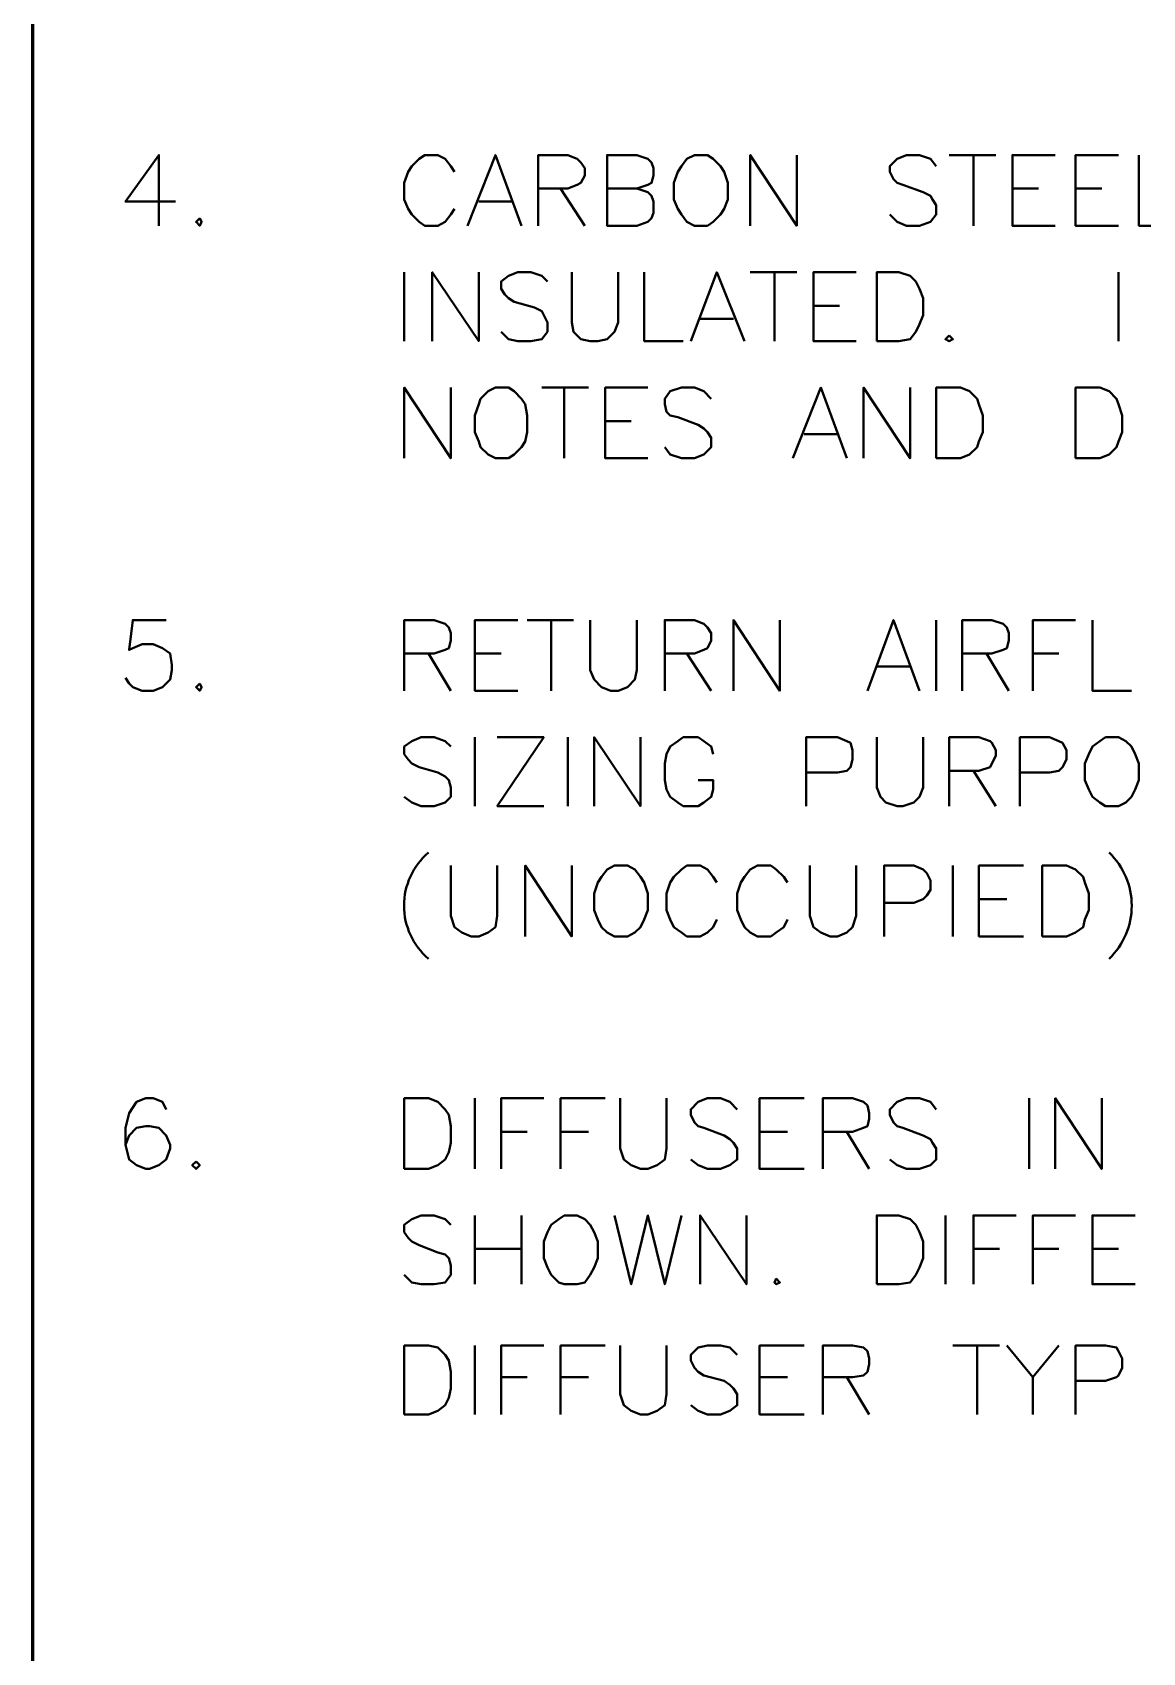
# Model space of a CAD drawing. Header units: inches. Extents: x 5 to 516, y -193 to 129.
# Drawn here: x 357.09 to 363.06, y -173.1 to -164.39 of the extents above; entities that cross this region are included whole.
import ezdxf

# ---------------------------------------------------------------- set-up
doc = ezdxf.new("R2010")
doc.units = ezdxf.units.IN
doc.header["$MEASUREMENT"] = 0
doc.layers.add('PDF10_Geometry', color=7, linetype='Continuous')

msp = doc.modelspace()

# ---------------------------------------------------------------- linework, layer by layer
at = {"layer": 'PDF10_Geometry', "lineweight": 60}
msp.add_lwpolyline([(492.0841215, -99.6385468), (357.0896039, -99.6385468), (357.0896039, -189.6248923), (492.0841215, -189.6248923)], dxfattribs=at)
at = {"layer": 'PDF10_Geometry', "lineweight": 40}
for points in [[(357.7695763, -165.4258717), (357.7695763, -165.0458871), (357.5895836, -165.295877), (357.8595726, -165.295877)], [(359.3595015, -165.1358835), (359.3395023, -165.1058847), (359.3095036, -165.0658863), (359.2695052, -165.0458871), (359.199508, -165.0458871), (359.1695092, -165.0658863), (359.1295109, -165.1058847), (359.1095117, -165.1358835), (359.0895125, -165.195881), (359.0895125, -165.2858774), (359.1095117, -165.3358754), (359.1295109, -165.3658741), (359.1695092, -165.4058725), (359.199508, -165.4258717), (359.2695052, -165.4258717), (359.3095036, -165.4058725), (359.3395023, -165.3658741), (359.3595015, -165.3358754)], [(359.4295021, -165.4258717), (359.579496, -165.0458871), (359.7194903, -165.4258717)], [(359.8094934, -165.4258717), (359.8094934, -165.0458871), (359.9694869, -165.0458871), (360.0194849, -165.0658863), (360.0394841, -165.0858855), (360.0594833, -165.1158843), (360.0594833, -165.1558827), (360.0394841, -165.195881), (360.0194849, -165.2058806), (359.9694869, -165.2258798), (359.8094934, -165.2258798)], [(360.3394685, -165.2258798), (360.3994661, -165.245879), (360.4194653, -165.2658782), (360.4294649, -165.295877), (360.4294649, -165.3558745), (360.4194653, -165.3858733), (360.3994661, -165.4058725), (360.3394685, -165.4258717), (360.179475, -165.4258717), (360.179475, -165.0458871), (360.3394685, -165.0458871), (360.3994661, -165.0658863), (360.4194653, -165.0858855), (360.4294649, -165.1158843), (360.4294649, -165.1558827), (360.4194653, -165.195881), (360.3994661, -165.2058806), (360.3394685, -165.2258798), (360.179475, -165.2258798)], [(360.9494403, -165.4258717), (360.9494403, -165.0458871), (361.1994302, -165.4258717), (361.1994302, -165.0458871)], [(361.9493997, -165.1058847), (361.919401, -165.0658863), (361.8594034, -165.0458871), (361.7894062, -165.0458871), (361.7394083, -165.0658863), (361.6994099, -165.1058847), (361.6994099, -165.1358835), (361.7194091, -165.1758818), (361.7394083, -165.195881), (361.769407, -165.2058806), (361.8794026, -165.245879), (361.919401, -165.2658782), (361.9294005, -165.2858774), (361.9493997, -165.3158762), (361.9493997, -165.3658741), (361.919401, -165.4058725), (361.8594034, -165.4258717), (361.7894062, -165.4258717), (361.7394083, -165.4058725), (361.6994099, -165.3658741)], [(362.0194003, -165.0458871), (362.2693901, -165.0458871)], [(362.1493916, -165.0458871), (362.1493916, -165.4258717)], [(362.5893704, -165.4258717), (362.3593797, -165.4258717), (362.3593797, -165.0458871), (362.5893704, -165.0458871)], [(362.9293633, -165.4258717), (362.6993727, -165.4258717), (362.6993727, -165.0458871), (362.9293633, -165.0458871)], [(363.0393521, -165.0458871), (363.0393521, -165.4258717), (363.2493435, -165.4258717)], [(359.9294885, -165.2258798), (360.0594833, -165.4258717)], [(362.3593797, -165.2258798), (362.499374, -165.2258798)], [(362.6993727, -165.2258798), (362.839367, -165.2258798)], [(359.4895064, -165.295877), (359.6694991, -165.295877)], [(359.0895227, -165.6758615), (359.0895227, -166.0458465)], [(359.2395064, -166.0458465), (359.2395064, -165.6758615), (359.4894962, -166.0458465), (359.4894962, -165.6758615)], [(359.859488, -165.7258595), (359.8294892, -165.6958607), (359.7694917, -165.6758615), (359.6994945, -165.6758615), (359.6494965, -165.6958607), (359.6094982, -165.7258595), (359.6094982, -165.7658579), (359.6294973, -165.7958567), (359.6494965, -165.8158559), (359.6794953, -165.835855), (359.7894908, -165.8658538), (359.8294892, -165.885853), (359.8394888, -165.9058522), (359.859488, -165.9458506), (359.859488, -165.9958485), (359.8294892, -166.0358469), (359.7694917, -166.0458465), (359.6994945, -166.0458465), (359.6494965, -166.0358469), (359.6094982, -165.9958485)], [(359.9894793, -165.6758615), (359.9894793, -165.9458506), (359.9994789, -165.9958485), (360.0394773, -166.0358469), (360.0894753, -166.0458465), (360.1294736, -166.0458465), (360.1794716, -166.0358469), (360.21947, -165.9958485), (360.2394692, -165.9458506), (360.2394692, -165.6758615)], [(360.3794669, -165.6758615), (360.3794669, -166.0458465), (360.5894584, -166.0458465)], [(360.6294533, -166.0458465), (360.7694477, -165.6758615), (360.9194416, -166.0458465)], [(360.9494403, -165.6758615), (361.1994302, -165.6758615)], [(361.0794317, -165.6758615), (361.0794317, -166.0458465)], [(361.519424, -166.0458465), (361.2894333, -166.0458465), (361.2894333, -165.6758615), (361.519424, -165.6758615)], [(362.9293667, -165.6758615), (362.9293667, -166.0458465)], [(361.2894333, -165.8558542), (361.4294276, -165.8558542)], [(360.6794479, -165.9258514), (360.8594406, -165.9258514)], [(359.0895227, -166.6758209), (359.0895227, -166.2958364), (359.3395125, -166.6758209), (359.3395125, -166.2958364)], [(359.8294858, -166.2958364), (360.0794757, -166.2958364)], [(359.949481, -166.2958364), (359.949481, -166.6758209)], [(360.3994695, -166.6758209), (360.1694788, -166.6758209), (360.1694788, -166.2958364), (360.3994695, -166.2958364)], [(360.7394523, -166.3558339), (360.6994539, -166.3158356), (360.6494559, -166.2958364), (360.5794588, -166.2958364), (360.5194612, -166.3158356), (360.4894624, -166.3558339), (360.4894624, -166.3858327), (360.499462, -166.4258311), (360.5194612, -166.4458303), (360.5594596, -166.4558299), (360.6694551, -166.4958282), (360.6994539, -166.5158274), (360.7194531, -166.5358266), (360.7394523, -166.5658254), (360.7394523, -166.6158234), (360.6994539, -166.6558217), (360.6494559, -166.6758209), (360.5794588, -166.6758209), (360.5194612, -166.6558217), (360.4894624, -166.6158234)], [(361.1794344, -166.6758209), (361.3294283, -166.2958364), (361.4694226, -166.6758209)], [(361.5594122, -166.6758209), (361.5594122, -166.2958364), (361.809402, -166.6758209), (361.809402, -166.2958364)], [(360.1694788, -166.4758291), (360.3094731, -166.4758291)], [(361.2394252, -166.5458262), (361.4194179, -166.5458262)], [(357.8095746, -167.5457856), (357.629582, -167.5457856), (357.6095828, -167.7057791), (357.629582, -167.6957795), (357.6795799, -167.6757803), (357.7395775, -167.6757803), (357.7895755, -167.6957795), (357.8295738, -167.7257783), (357.8395734, -167.7857759), (357.8395734, -167.8157746), (357.8295738, -167.8657726), (357.7895755, -167.905771), (357.7395775, -167.9257702), (357.6795799, -167.9257702), (357.629582, -167.905771), (357.6095828, -167.8857718), (357.5895836, -167.855773)], [(359.0895227, -167.9257702), (359.0895227, -167.5457856), (359.2495162, -167.5457856), (359.3095137, -167.5657848), (359.3295129, -167.585784), (359.3395125, -167.6157828), (359.3395125, -167.6557811), (359.3295129, -167.6957795), (359.3095137, -167.7057791), (359.2495162, -167.7257783), (359.0895227, -167.7257783)], [(359.6994911, -167.9257702), (359.4695004, -167.9257702), (359.4695004, -167.5457856), (359.6994911, -167.5457856)], [(359.7494891, -167.5457856), (359.9994789, -167.5457856)], [(359.8794804, -167.5457856), (359.8794804, -167.9257702)], [(360.089482, -167.5457856), (360.089482, -167.8157746), (360.1094812, -167.8657726), (360.1494796, -167.905771), (360.1994776, -167.9257702), (360.239476, -167.9257702), (360.2894739, -167.905771), (360.3294723, -167.8657726), (360.3394719, -167.8157746), (360.3394719, -167.5457856)], [(360.4894658, -167.9257702), (360.4894658, -167.5457856), (360.6494593, -167.5457856), (360.6994573, -167.5657848), (360.7194565, -167.585784), (360.7394557, -167.6157828), (360.7394557, -167.6557811), (360.7194565, -167.6957795), (360.6994573, -167.7057791), (360.6494593, -167.7257783), (360.4894658, -167.7257783)], [(360.8594474, -167.9257702), (360.8594474, -167.5457856), (361.1094372, -167.9257702), (361.1094372, -167.5457856)], [(361.5794181, -167.9257702), (361.7194125, -167.5457856), (361.8594068, -167.9257702)], [(361.9493997, -167.5457856), (361.9493997, -167.9257702)], [(362.0894008, -167.9257702), (362.0894008, -167.5457856), (362.2493943, -167.5457856), (362.3093919, -167.5657848), (362.3293911, -167.585784), (362.3393907, -167.6157828), (362.3393907, -167.6557811), (362.3293911, -167.6957795), (362.3093919, -167.7057791), (362.2493943, -167.7257783), (362.0894008, -167.7257783)], [(362.4693786, -167.9257702), (362.4693786, -167.5457856), (362.6993693, -167.5457856)], [(362.7893656, -167.5457856), (362.7893656, -167.9257702), (362.9993571, -167.9257702)], [(359.219514, -167.7257783), (359.3395091, -167.9257702)], [(359.4695004, -167.7257783), (359.6094948, -167.7257783)], [(360.6094609, -167.7257783), (360.7394557, -167.9257702)], [(362.2193922, -167.7257783), (362.3393873, -167.9257702)], [(362.4693786, -167.7257783), (362.6093729, -167.7257783)], [(361.6294127, -167.7957754), (361.8094054, -167.7957754)], [(359.3395091, -168.225758), (359.3095103, -168.1957592), (359.2495128, -168.17576), (359.1795156, -168.17576), (359.1295176, -168.1957592), (359.0895193, -168.225758), (359.0895193, -168.2657564), (359.1095185, -168.2957551), (359.1295176, -168.3157543), (359.169516, -168.3357535), (359.269512, -168.3657523), (359.3095103, -168.3857515), (359.3295095, -168.4057507), (359.3395091, -168.4457491), (359.3395091, -168.495747), (359.3095103, -168.5257458), (359.2495128, -168.545745), (359.1795156, -168.545745), (359.1295176, -168.5257458), (359.0895193, -168.495747)], [(359.4695004, -168.17576), (359.4695004, -168.545745)], [(359.839482, -168.545745), (359.5894922, -168.545745), (359.839482, -168.17576), (359.5894922, -168.17576)], [(359.9694869, -168.17576), (359.9694869, -168.545745)], [(360.1094745, -168.545745), (360.1094745, -168.17576), (360.3594643, -168.545745), (360.3594643, -168.17576)], [(360.7494485, -168.2657564), (360.7394489, -168.225758), (360.6994505, -168.1957592), (360.6694517, -168.17576), (360.589455, -168.17576), (360.5594562, -168.1957592), (360.5194578, -168.225758), (360.4994586, -168.2657564), (360.489459, -168.3157543), (360.489459, -168.4057507), (360.4994586, -168.4557486), (360.5194578, -168.495747), (360.5594562, -168.5257458), (360.589455, -168.545745), (360.6694517, -168.545745), (360.6994505, -168.5257458), (360.7394489, -168.495747), (360.7494485, -168.4557486), (360.7494485, -168.4057507), (360.6694517, -168.4057507)], [(361.2494349, -168.545745), (361.2494349, -168.17576), (361.419428, -168.17576), (361.469426, -168.1957592), (361.4894252, -168.2057588), (361.4994248, -168.2457572), (361.4994248, -168.2957551), (361.4894252, -168.3357535), (361.469426, -168.3557527), (361.419428, -168.3657523), (361.2494349, -168.3657523)], [(361.6294127, -168.17576), (361.6294127, -168.4457491), (361.6494119, -168.495747), (361.6794107, -168.5257458), (361.7394083, -168.545745), (361.769407, -168.545745), (361.8294046, -168.5257458), (361.8594034, -168.495747), (361.8794026, -168.4457491), (361.8794026, -168.17576)], [(362.0194003, -168.545745), (362.0194003, -168.17576), (362.1793938, -168.17576), (362.2393913, -168.1957592), (362.2493909, -168.2057588), (362.2693901, -168.2457572), (362.2693901, -168.275756), (362.2493909, -168.3157543), (362.2393913, -168.3357535), (362.1793938, -168.3557527), (362.0194003, -168.3557527)], [(362.3993781, -168.545745), (362.3993781, -168.17576), (362.5593716, -168.17576), (362.6093695, -168.1957592), (362.6293687, -168.2057588), (362.6493679, -168.2457572), (362.6493679, -168.2957551), (362.6293687, -168.3357535), (362.6093695, -168.3557527), (362.5593716, -168.3657523), (362.3993781, -168.3657523)], [(362.1493916, -168.3557527), (362.2693867, -168.545745)], [(359.3395091, -168.865732), (359.3395091, -169.135721), (359.3595083, -169.1957186), (359.3995067, -169.2257174), (359.4495046, -169.2457166), (359.489503, -169.2457166), (359.539501, -169.2257174), (359.5794994, -169.1957186), (359.589499, -169.135721), (359.589499, -168.865732)], [(359.7394929, -169.2457166), (359.7394929, -168.865732), (359.9894827, -169.2457166), (359.9894827, -168.865732)], [(360.7694544, -168.9557283), (360.7494552, -168.9257296), (360.7194565, -168.8857312), (360.6794581, -168.865732), (360.6094609, -168.865732), (360.5794622, -168.8857312), (360.5394638, -168.9257296), (360.5194646, -168.9557283), (360.4994654, -169.0157259), (360.4994654, -169.1057223), (360.5194646, -169.1557202), (360.5394638, -169.1957186), (360.5794622, -169.2257174), (360.6094609, -169.2457166), (360.6794581, -169.2457166), (360.7194565, -169.2257174), (360.7494552, -169.1957186), (360.7694544, -169.1557202)], [(361.1494322, -168.9557283), (361.129433, -168.9257296), (361.0894347, -168.8857312), (361.0594359, -168.865732), (360.9894387, -168.865732), (360.9494403, -168.8857312), (360.9194416, -168.9257296), (360.8994424, -168.9557283), (360.8794432, -169.0157259), (360.8794432, -169.1057223), (360.8994424, -169.1557202), (360.9194416, -169.1957186), (360.9494403, -169.2257174), (360.9894387, -169.2457166), (361.0594359, -169.2457166), (361.0894347, -169.2257174), (361.129433, -169.1957186), (361.1494322, -169.1557202)], [(361.2694273, -168.865732), (361.2694273, -169.135721), (361.2894265, -169.1957186), (361.3294249, -169.2257174), (361.3794229, -169.2457166), (361.4194213, -169.2457166), (361.4694192, -169.2257174), (361.499418, -169.1957186), (361.5194172, -169.135721), (361.5194172, -168.865732)], [(361.6694111, -169.2457166), (361.6694111, -168.865732), (361.8294046, -168.865732), (361.8794026, -168.8857312), (361.8994018, -168.9057304), (361.919401, -168.9457287), (361.919401, -168.9957267), (361.8994018, -169.0257255), (361.8794026, -169.0457247), (361.8294046, -169.0657239), (361.6694111, -169.0657239)], [(362.0393927, -168.865732), (362.0393927, -169.2457166)], [(362.419384, -169.2457166), (362.1793938, -169.2457166), (362.1793938, -168.865732), (362.419384, -168.865732)], [(362.1793938, -169.0457247), (362.3293877, -169.0457247)], [(357.8095746, -170.1756788), (357.7895755, -170.1356804), (357.7395775, -170.1156812), (357.6995791, -170.1156812), (357.6495811, -170.1356804), (357.6095828, -170.195678), (357.5895836, -170.2756747), (357.5895836, -170.3656711), (357.6095828, -170.4456678), (357.6495811, -170.4756666), (357.6995791, -170.4956658), (357.7195783, -170.4956658), (357.7695763, -170.4756666), (357.8095746, -170.4456678), (357.8295738, -170.3856703), (357.8295738, -170.3656711), (357.8095746, -170.3156731), (357.7695763, -170.2756747), (357.7195783, -170.2656751), (357.6995791, -170.2656751), (357.6495811, -170.2756747), (357.6095828, -170.3156731), (357.5895836, -170.3656711)], [(359.4695004, -170.1156812), (359.4695004, -170.4956658)], [(359.6095015, -170.4956658), (359.6095015, -170.1156812), (359.8394922, -170.1156812)], [(359.9294885, -170.4956658), (359.9294885, -170.1156812), (360.1694788, -170.1156812)], [(360.2494756, -170.1156812), (360.2494756, -170.3856703), (360.2694747, -170.4456678), (360.3094731, -170.4756666), (360.3594711, -170.4956658), (360.3994695, -170.4956658), (360.4494674, -170.4756666), (360.4894658, -170.4456678), (360.4994654, -170.3856703), (360.4994654, -170.1156812)], [(360.8794398, -170.1756788), (360.8394414, -170.1356804), (360.7894435, -170.1156812), (360.7194463, -170.1156812), (360.6694483, -170.1356804), (360.6294499, -170.1756788), (360.6294499, -170.2056776), (360.6494491, -170.245676), (360.6694483, -170.2656751), (360.6994471, -170.2756747), (360.8094426, -170.3156731), (360.8394414, -170.3356723), (360.8594406, -170.3556715), (360.8794398, -170.3856703), (360.8794398, -170.4456678), (360.8394414, -170.4756666), (360.7894435, -170.4956658), (360.7194463, -170.4956658), (360.6694483, -170.4756666), (360.6294499, -170.4456678)], [(361.2394252, -170.4956658), (360.9994349, -170.4956658), (360.9994349, -170.1156812), (361.2394252, -170.1156812)], [(361.3394279, -170.4956658), (361.3394279, -170.1156812), (361.4994214, -170.1156812), (361.559419, -170.1356804), (361.5794181, -170.1556796), (361.5894177, -170.195678), (361.5894177, -170.2256768), (361.5794181, -170.2656751), (361.559419, -170.2756747), (361.4994214, -170.2956739), (361.3394279, -170.2956739)], [(361.9493997, -170.1756788), (361.919401, -170.1356804), (361.8594034, -170.1156812), (361.7894062, -170.1156812), (361.7394083, -170.1356804), (361.6994099, -170.1756788), (361.6994099, -170.2056776), (361.7194091, -170.245676), (361.7394083, -170.2656751), (361.769407, -170.2756747), (361.8794026, -170.3156731), (361.919401, -170.3356723), (361.9294005, -170.3556715), (361.9493997, -170.3856703), (361.9493997, -170.4456678), (361.919401, -170.4756666), (361.8594034, -170.4956658), (361.7894062, -170.4956658), (361.7394083, -170.4756666), (361.6994099, -170.4456678)], [(362.4493862, -170.1156812), (362.4493862, -170.4956658)], [(362.5893737, -170.4956658), (362.5893737, -170.1156812), (362.8393636, -170.4956658), (362.8393636, -170.1156812)], [(359.6095015, -170.2956739), (359.7494959, -170.2956739)], [(359.9294885, -170.2956739), (360.0794825, -170.2956739)], [(360.9994349, -170.2956739), (361.1494288, -170.2956739)], [(361.4694192, -170.2956739), (361.5894144, -170.4956658)], [(359.3395091, -170.7956536), (359.3095103, -170.7656548), (359.2495128, -170.7456556), (359.1795156, -170.7456556), (359.1295176, -170.7656548), (359.0895193, -170.7956536), (359.0895193, -170.835652), (359.1095185, -170.8656508), (359.1295176, -170.88565), (359.169516, -170.9056492), (359.269512, -170.9456475), (359.3095103, -170.9556471), (359.3295095, -170.9756463), (359.3395091, -171.0156447), (359.3395091, -171.0656427), (359.3095103, -171.105641), (359.2495128, -171.1156406), (359.1795156, -171.1156406), (359.1295176, -171.105641), (359.0895193, -171.0656427)], [(359.4695004, -170.7456556), (359.4695004, -171.1156406)], [(359.7194869, -170.7456556), (359.7194869, -171.1156406)], [(360.2194734, -170.7456556), (360.3094697, -171.1156406), (360.3994661, -170.7456556), (360.4894624, -171.1156406), (360.5794588, -170.7456556)], [(360.6794479, -171.1156406), (360.6794479, -170.7456556), (360.9294378, -171.1156406), (360.9294378, -170.7456556)], [(361.9993943, -170.7456556), (361.9993943, -171.1156406)], [(362.1493916, -171.1156406), (362.1493916, -170.7456556), (362.3793823, -170.7456556)], [(362.4693786, -171.1156406), (362.4693786, -170.7456556), (362.6993693, -170.7456556)], [(363.0193563, -171.1156406), (362.7893656, -171.1156406), (362.7893656, -170.7456556), (363.0193563, -170.7456556)], [(359.4695004, -170.9256483), (359.7194903, -170.9256483)], [(362.1493916, -170.9256483), (362.2893859, -170.9256483)], [(362.4693786, -170.9256483), (362.6093729, -170.9256483)], [(362.7893656, -170.9256483), (362.9293599, -170.9256483)], [(359.4695004, -171.4456272), (359.4695004, -171.8156122)], [(359.6095015, -171.8156122), (359.6095015, -171.4456272), (359.8394922, -171.4456272)], [(359.9294885, -171.8156122), (359.9294885, -171.4456272), (360.1694788, -171.4456272)], [(360.2494756, -171.4456272), (360.2494756, -171.7056167), (360.2694747, -171.7656142), (360.3094731, -171.795613), (360.3594711, -171.8156122), (360.3994695, -171.8156122), (360.4494674, -171.795613), (360.4894658, -171.7656142), (360.4994654, -171.7056167), (360.4994654, -171.4456272)], [(360.8794398, -171.4956252), (360.8394414, -171.4556268), (360.7894435, -171.4456272), (360.7194463, -171.4456272), (360.6694483, -171.4556268), (360.6294499, -171.4956252), (360.6294499, -171.525624), (360.6494491, -171.5656223), (360.6694483, -171.5856215), (360.6994471, -171.6056207), (360.8094426, -171.6356195), (360.8394414, -171.6556187), (360.8594406, -171.6756179), (360.8794398, -171.7056167), (360.8794398, -171.7656142), (360.8394414, -171.795613), (360.7894435, -171.8156122), (360.7194463, -171.8156122), (360.6694483, -171.795613), (360.6294499, -171.7656142)], [(361.2394252, -171.8156122), (360.9994349, -171.8156122), (360.9994349, -171.4456272), (361.2394252, -171.4456272)], [(361.3394279, -171.8156122), (361.3394279, -171.4456272), (361.4994214, -171.4456272), (361.559419, -171.4556268), (361.5794181, -171.475626), (361.5894177, -171.5156244), (361.5894177, -171.5456232), (361.5794181, -171.5856215), (361.559419, -171.6056207), (361.4994214, -171.6156203), (361.3394279, -171.6156203)], [(362.0393927, -171.4456272), (362.2893825, -171.4456272)], [(362.1693976, -171.4456272), (362.1693976, -171.8156122)], [(362.3293911, -171.4456272), (362.4693854, -171.6156203), (362.4693854, -171.8156122)], [(362.6093797, -171.4456272), (362.4693854, -171.6156203)], [(362.6993727, -171.8156122), (362.6993727, -171.4456272), (362.8593662, -171.4456272), (362.9193637, -171.4556268), (362.9293633, -171.475626), (362.9493625, -171.5156244), (362.9493625, -171.5656223), (362.9293633, -171.6056207), (362.9193637, -171.6156203), (362.8593662, -171.6356195), (362.6993727, -171.6356195)], [(359.6095015, -171.6156203), (359.7494959, -171.6156203)], [(359.9294885, -171.6156203), (360.0794825, -171.6156203)], [(360.9994349, -171.6156203), (361.1494288, -171.6156203)], [(361.4694192, -171.6156203), (361.5894144, -171.8156122)]]:
    msp.add_lwpolyline(points, dxfattribs=at)
for points in [[(360.6494593, -165.0458871), (360.6094609, -165.0658863), (360.5794622, -165.1058847), (360.559463, -165.1358835), (360.5394638, -165.195881), (360.5394638, -165.2858774), (360.559463, -165.3358754), (360.5794622, -165.3658741), (360.6094609, -165.4058725), (360.6494593, -165.4258717), (360.7194565, -165.4258717), (360.7494552, -165.4058725), (360.7894536, -165.3658741), (360.8094528, -165.3358754), (360.829452, -165.2858774), (360.829452, -165.195881), (360.8094528, -165.1358835), (360.7894536, -165.1058847), (360.7494552, -165.0658863), (360.7194565, -165.0458871)], [(357.9895605, -165.3858733), (357.9695614, -165.4058725), (357.9895605, -165.4258717), (357.9995601, -165.4058725)], [(361.6294127, -166.0458465), (361.6294127, -165.6758615), (361.7494079, -165.6758615), (361.8094054, -165.6958607), (361.8394042, -165.7258595), (361.8594034, -165.7658579), (361.8794026, -165.8158559), (361.8794026, -165.9058522), (361.8594034, -165.9558502), (361.8394042, -165.9958485), (361.8094054, -166.0358469), (361.7494079, -166.0458465)], [(362.0194003, -166.0158477), (361.9994011, -166.0358469), (362.0194003, -166.0458465), (362.0393995, -166.0358469)], [(359.5794994, -166.2958364), (359.539501, -166.3158356), (359.4995026, -166.3558339), (359.489503, -166.3858327), (359.4695038, -166.4458303), (359.4695038, -166.5358266), (359.489503, -166.5858246), (359.4995026, -166.6158234), (359.539501, -166.6558217), (359.5794994, -166.6758209), (359.6494965, -166.6758209), (359.6794953, -166.6558217), (359.7194937, -166.6158234), (359.7394929, -166.5858246), (359.7494925, -166.5358266), (359.7494925, -166.4458303), (359.7394929, -166.3858327), (359.7194937, -166.3558339), (359.6794953, -166.3158356), (359.6494965, -166.2958364)], [(361.9493997, -166.6758209), (361.9493997, -166.2958364), (362.0793945, -166.2958364), (362.1293924, -166.3158356), (362.1693908, -166.3558339), (362.1793904, -166.3858327), (362.1993896, -166.4458303), (362.1993896, -166.5358266), (362.1793904, -166.5858246), (362.1693908, -166.6158234), (362.1293924, -166.6558217), (362.0793945, -166.6758209)], [(362.6993727, -166.6758209), (362.6993727, -166.2958364), (362.8293674, -166.2958364), (362.8793654, -166.3158356), (362.9193637, -166.3558339), (362.9293633, -166.3858327), (362.9493625, -166.4458303), (362.9493625, -166.5358266), (362.9293633, -166.5858246), (362.9193637, -166.6158234), (362.8793654, -166.6558217), (362.8293674, -166.6758209)], [(357.9895605, -167.8857718), (357.9695614, -167.905771), (357.9895605, -167.9257702), (357.9995601, -167.905771)], [(362.8593662, -168.17576), (362.8293674, -168.1957592), (362.789369, -168.225758), (362.7693698, -168.2657564), (362.7493706, -168.3157543), (362.7493706, -168.4057507), (362.7693698, -168.4557486), (362.789369, -168.495747), (362.8293674, -168.5257458), (362.8593662, -168.545745), (362.9293633, -168.545745), (362.9693617, -168.5257458), (362.9993605, -168.495747), (363.0193597, -168.4557486), (363.0393589, -168.4057507), (363.0393589, -168.3157543), (363.0193597, -168.2657564), (362.9993605, -168.225758), (362.9693617, -168.1957592), (362.9293633, -168.17576)], [(360.2194734, -168.865732), (360.179475, -168.8857312), (360.1494762, -168.9257296), (360.129477, -168.9557283), (360.1094778, -169.0157259), (360.1094778, -169.1057223), (360.129477, -169.1557202), (360.1494762, -169.1957186), (360.179475, -169.2257174), (360.2194734, -169.2457166), (360.2894705, -169.2457166), (360.3294689, -169.2257174), (360.3594677, -169.1957186), (360.3794669, -169.1557202), (360.3994661, -169.1057223), (360.3994661, -169.0157259), (360.3794669, -168.9557283), (360.3594677, -168.9257296), (360.3294689, -168.8857312), (360.2894705, -168.865732)], [(362.5193732, -169.2457166), (362.5193732, -168.865732), (362.6493679, -168.865732), (362.6993659, -168.8857312), (362.7393643, -168.9257296), (362.7493639, -168.9557283), (362.769363, -169.0157259), (362.769363, -169.1057223), (362.7493639, -169.1557202), (362.7393643, -169.1957186), (362.6993659, -169.2257174), (362.6493679, -169.2457166)], [(359.0895227, -170.4956658), (359.0895227, -170.1156812), (359.2195174, -170.1156812), (359.2695153, -170.1356804), (359.3095137, -170.1756788), (359.3295129, -170.2056776), (359.3395125, -170.2656751), (359.3395125, -170.3556715), (359.3295129, -170.4056695), (359.3095137, -170.4456678), (359.2695153, -170.4756666), (359.2195174, -170.4956658)], [(357.9695681, -170.4556674), (357.949569, -170.4756666), (357.9695681, -170.4956658), (357.9895673, -170.4756666)], [(359.949481, -170.7456556), (359.9194822, -170.7656548), (359.8794838, -170.7956536), (359.8594846, -170.835652), (359.8394854, -170.88565), (359.8394854, -170.9756463), (359.8594846, -171.0256443), (359.8794838, -171.0656427), (359.9194822, -171.105641), (359.949481, -171.1156406), (360.0194781, -171.1156406), (360.0594765, -171.105641), (360.0894753, -171.0656427), (360.1094745, -171.0256443), (360.1294736, -170.9756463), (360.1294736, -170.88565), (360.1094745, -170.835652), (360.0894753, -170.7956536), (360.0594765, -170.7656548), (360.0194781, -170.7456556)], [(361.6294127, -171.1156406), (361.6294127, -170.7456556), (361.7494079, -170.7456556), (361.8094054, -170.7656548), (361.8394042, -170.7956536), (361.8594034, -170.835652), (361.8794026, -170.88565), (361.8794026, -170.9756463), (361.8594034, -171.0256443), (361.8394042, -171.0656427), (361.8094054, -171.105641), (361.7494079, -171.1156406)], [(361.0894414, -171.0856418), (361.0794418, -171.105641), (361.0894414, -171.1156406), (361.1094406, -171.105641)], [(359.0895227, -171.8156122), (359.0895227, -171.4456272), (359.2195174, -171.4456272), (359.2695153, -171.4556268), (359.3095137, -171.4956252), (359.3295129, -171.525624), (359.3395125, -171.5856215), (359.3395125, -171.6756179), (359.3295129, -171.7256159), (359.3095137, -171.7656142), (359.2695153, -171.795613), (359.2195174, -171.8156122)]]:
    msp.add_lwpolyline(points, close=True, dxfattribs=at)
for centre, radius, start, end in [((359.4621964, -169.0807233), 0.3743169, 130.41612003, 229.58387997), ((362.6060363, -169.0807233), 0.3948714, 313.80294896, 46.19705104)]:
    msp.add_arc(centre, radius, start, end, dxfattribs=at)

doc.saveas('drawing.dxf')
